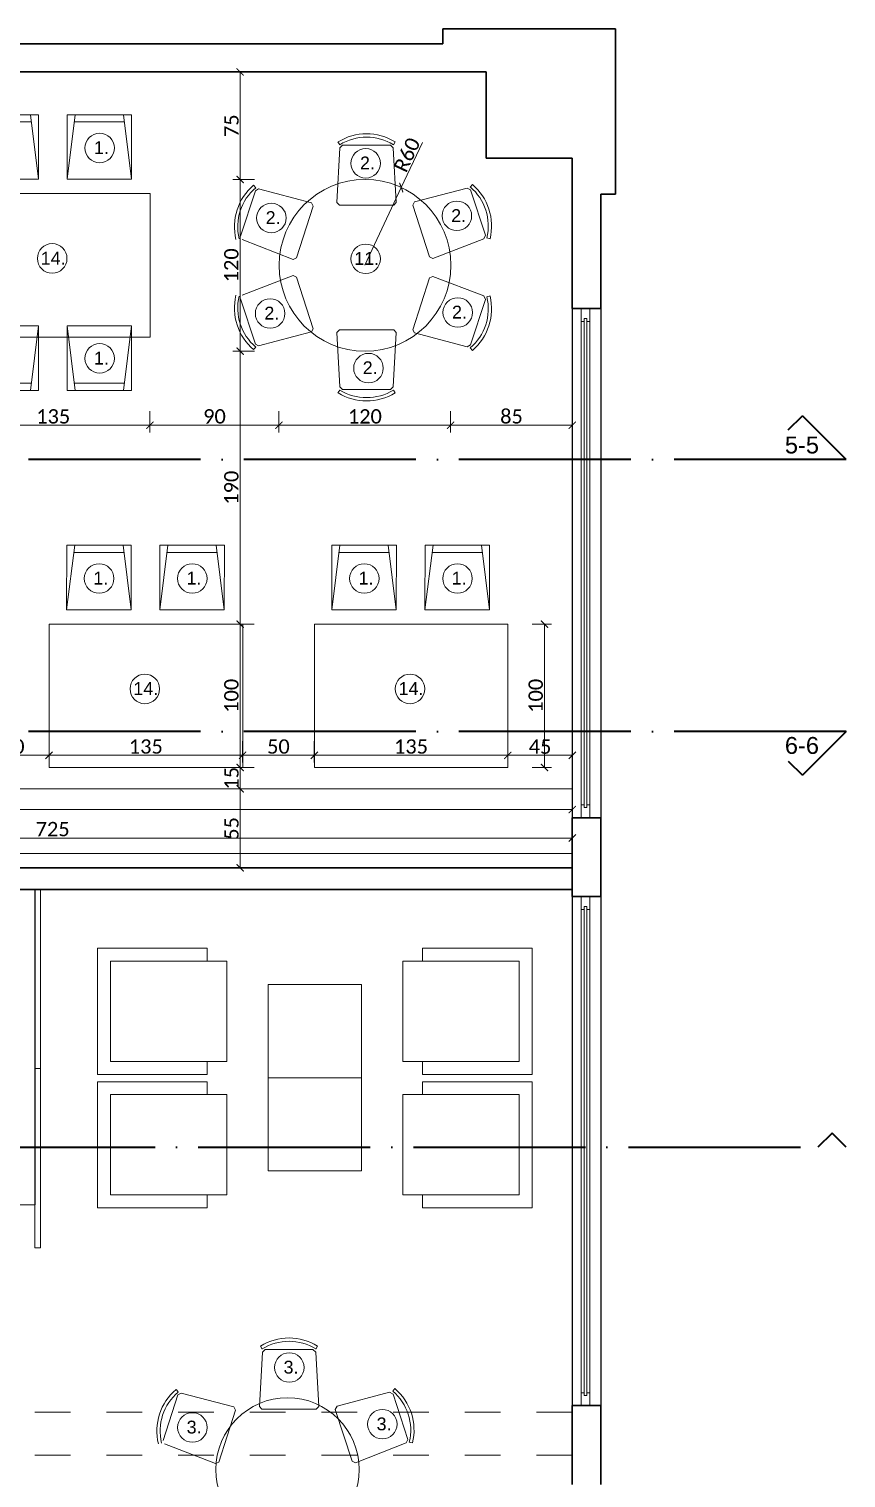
# Model space of a CAD drawing. Header units: centimetres. Extents: x -26724 to 60145, y -23645 to 6771.
# Drawn here: x -18364 to -17794, y 5575 to 6585 of the extents above; entities that cross this region are included whole.
import ezdxf

# ---------------------------------------------------------------- set-up
doc = ezdxf.new("R2010")
doc.units = ezdxf.units.CM
for name, pattern in [('ACAD_ISO04W100', [30, 24, -3, 0, -3]), ('AUSGEZOGEN', [0]), ('DALEKOVOD_VN', [5, 2.5, -2.5]), ('PUNKT2_S9', [0.35, 0.15, -0.1, 0, -0.1])]:
    doc.linetypes.add(name, pattern=pattern)
for name, color, linetype, lineweight in [('2.IZGLED', 7, 'Continuous', 13), ('4.KOTE', 88, 'Continuous', 15), ('Moebel', 252, 'PUNKT2_S9', 13), ('namestaj', 8, 'Continuous', 9), ('namjestaj', 150, 'Continuous', 5), ('prozori', 140, 'Continuous', 13), ('zid', 7, 'Continuous', 40)]:
    doc.layers.add(name, color=color, linetype=linetype, lineweight=lineweight)
doc.layers.add('IZGLED 2', color=253, linetype='Continuous', lineweight=9, true_color=0x828282)
doc.layers.add('pozicije', color=7, linetype='Continuous')
doc.styles.add('0.15', font='arial.ttf', dxfattribs={"height": 0.15})
doc.styles.get("Standard").update_dxf_attribs({"font": 'calibri.ttf'})
doc.dimstyles.new('ja 1 50', dxfattribs={"dimtxt": 10, "dimasz": 5, "dimexe": 5, "dimexo": 5, "dimgap": 1, "dimtad": 1, "dimdec": 0, "dimtxsty": 'Standard', "dimblk": 'ARCHTICK', "dimcen": 2.5, "dimclrd": 256, "dimclrt": 7, "dimadec": 0, "dimazin": 0, "dimtfac": 1, "dimtdec": 0, "dimtix": 1, "dimtmove": 1, "dimatfit": 3, "dimldrblk": 'ARCHTICK', "dimfxl": 10, "dimfxlon": 1, "dimlwd": 0, "dimlwe": 9, "dimarcsym": 0})

# ---------------------------------------------------------------- blocks, each defined once
blk = doc.blocks.new('dto')
at = {"layer": 'namjestaj', "linetype": 'AUSGEZOGEN', "transparency": 33554687}
for p, q in [((2327, 2475.9, 13.5), (2332.7, 2520.9, 13.5)), ((2327.1, 2520.9, 13.5), (2327, 2475.9, 13.5)), ((2372.1, 2520.9, 13.5), (2327.1, 2520.9, 13.5)), ((2327.1, 2520.9, 13.5), (2327.1, 2520.9, 13.5)), ((2366.4, 2520.9, 13.5), (2372, 2475.9, 13.5)), ((2372, 2475.9, 13.5), (2372.1, 2520.9, 13.5)), ((2392, 2475.9, 13.5), (2397.7, 2520.9, 13.5)), ((2392.1, 2520.9, 13.5), (2392, 2475.9, 13.5)), ((2437.1, 2520.9, 13.5), (2392.1, 2520.9, 13.5)), ((2392.1, 2520.9, 13.5), (2392.1, 2520.9, 13.5)), ((2431.4, 2520.9, 13.5), (2437, 2475.9, 13.5)), ((2437, 2475.9, 13.5), (2437.1, 2520.9, 13.5)), ((2367.1, 2515.9, 13.5), (2332.1, 2515.9, 13.5)), ((2432.1, 2515.9, 13.5), (2397.1, 2515.9, 13.5)), ((2327, 2475.9, 13.5), (2372, 2475.9, 13.5)), ((2392, 2475.9, 13.5), (2437, 2475.9, 13.5))]:
    blk.add_line(p, q, dxfattribs=at)
at = {"layer": 'namjestaj', "elevation": 13.5}
blk.add_lwpolyline([(2449.9, 2365.9), (2449.9, 2465.9), (2314.9, 2465.9), (2314.9, 2365.9), (2449.9, 2365.9)], dxfattribs=at)
blk = doc.blocks.new('tttt')
at = {"layer": 'namjestaj', "linetype": 'AUSGEZOGEN', "transparency": 33554687}
for p, q in [((982.7, 1351.9, 13.5), (984.9, 1389.8, 13.5)), ((983.5, 1394, 13.5), (984.8, 1392, 13.5)), ((984.9, 1389.8, 13.5), (986.8, 1391.7, 13.5)), ((1020.1, 1391.7, 13.5), (986.8, 1391.7, 13.5)), ((1020.1, 1391.7, 13.5), (1022.1, 1389.8, 13.5)), ((1024.2, 1351.9, 13.5), (1022.1, 1389.8, 13.5)), ((1023.4, 1394, 13.5), (1022.2, 1392, 13.5)), ((1077.3, 1364.4, 13.5), (1075.8, 1362.6, 13.5)), ((925.9, 1360, 13.5), (915.6, 1328.3, 13.5)), ((924.7, 1363.8, 13.5), (926.2, 1362.1, 13.5)), ((925.9, 1360, 13.5), (928.2, 1361.3, 13.5)), ((965, 1351.6, 13.5), (928.2, 1361.3, 13.5)), ((1037, 1352.2, 13.5), (1073.7, 1361.9, 13.5)), ((1073.7, 1361.9, 13.5), (1076.1, 1360.6, 13.5)), ((1086.4, 1328.9, 13.5), (1076.1, 1360.6, 13.5)), ((966.2, 1349.3, 13.5), (954.5, 1313.2, 13.5)), ((966.2, 1349.3, 13.5), (965, 1351.6, 13.5)), ((984.5, 1350, 13.5), (982.7, 1351.9, 13.5)), ((1022.5, 1350, 13.5), (984.5, 1350, 13.5)), ((1022.5, 1350, 13.5), (1024.2, 1351.9, 13.5)), ((1035.7, 1349.9, 13.5), (1037, 1352.2, 13.5)), ((1047.5, 1313.8, 13.5), (1035.7, 1349.9, 13.5)), ((952.2, 1312.1, 13.5), (916.7, 1325.9, 13.5)), ((1049.8, 1312.7, 13.5), (1085.2, 1326.5, 13.5)), ((1086.4, 1328.9, 13.5), (1085.2, 1326.5, 13.5)), ((1089.6, 1326.5, 13.5), (1087.3, 1327.1, 13.5)), ((1047.5, 1313.8, 13.5), (1049.8, 1312.7, 13.5)), ((954.5, 1313.2, 13.5), (952.2, 1312.1, 13.5)), ((952.2, 1300.9, 13.5), (916.7, 1287.2, 13.5)), ((954.5, 1299.8, 13.5), (952.2, 1300.9, 13.5)), ((966.2, 1263.7, 13.5), (954.5, 1299.8, 13.5)), ((1047.5, 1299.2, 13.5), (1035.7, 1263.1, 13.5)), ((1047.5, 1299.2, 13.5), (1049.8, 1300.3, 13.5)), ((1049.8, 1300.3, 13.5), (1085.2, 1286.6, 13.5)), ((925.9, 1253, 13.5), (915.6, 1284.7, 13.5)), ((1086.4, 1284.2, 13.5), (1076.1, 1252.5, 13.5)), ((1086.4, 1284.2, 13.5), (1085.2, 1286.6, 13.5)), ((1089.6, 1286.6, 13.5), (1087.3, 1286, 13.5)), ((966.2, 1263.7, 13.5), (965, 1261.5, 13.5)), ((1035.7, 1263.1, 13.5), (1037, 1260.9, 13.5)), ((925.9, 1253, 13.5), (928.2, 1251.8, 13.5)), ((965, 1261.5, 13.5), (928.2, 1251.8, 13.5)), ((984.5, 1263, 13.5), (982.7, 1261.2, 13.5)), ((982.7, 1261.2, 13.5), (984.9, 1223.2, 13.5)), ((1022.5, 1263, 13.5), (984.5, 1263, 13.5)), ((1024.2, 1261.2, 13.5), (1022.1, 1223.2, 13.5)), ((1022.5, 1263, 13.5), (1024.2, 1261.2, 13.5)), ((1037, 1260.9, 13.5), (1073.7, 1251.2, 13.5)), ((924.7, 1249.2, 13.5), (926.2, 1251, 13.5)), ((1073.7, 1251.2, 13.5), (1076.1, 1252.5, 13.5)), ((1077.3, 1248.7, 13.5), (1075.8, 1250.4, 13.5)), ((984.9, 1223.2, 13.5), (986.8, 1221.4, 13.5)), ((1020.1, 1221.4, 13.5), (1022.1, 1223.2, 13.5)), ((983.5, 1219.1, 13.5), (984.8, 1221, 13.5)), ((1020.1, 1221.4, 13.5), (986.8, 1221.4, 13.5)), ((1023.4, 1219.1, 13.5), (1022.2, 1221, 13.5))]:
    blk.add_line(p, q, dxfattribs=at)
blk.add_circle((1002.4, 1308, 13.5), 59.9, dxfattribs=at)
for centre, radius, start, end in [((1003.5, 1361.9, 13.5), 37.8, 58.1974, 121.8026), ((1003.5, 1361.9, 13.5), 35.5, 58.1974, 121.8026), ((1052.9, 1335.5, 13.5), 37.8, 346.1974, 49.8026), ((949.1, 1335, 13.5), 37.8, 130.1974, 193.8026), ((949.1, 1335, 13.5), 35.5, 130.1974, 193.8026), ((1052.9, 1335.5, 13.5), 35.5, 346.1974, 49.8026), ((949.1, 1278.1, 13.5), 37.8, 166.1974, 229.8026), ((949.1, 1278.1, 13.5), 35.5, 166.1974, 229.8026), ((1052.9, 1277.5, 13.5), 35.5, 310.1974, 13.8026), ((1052.9, 1277.5, 13.5), 37.8, 310.1974, 13.8026), ((1003.5, 1251.2, 13.5), 37.8, 238.1974, 301.8026), ((1003.5, 1251.2, 13.5), 35.5, 238.1974, 301.8026)]:
    blk.add_arc(centre, radius, start, end, dxfattribs=at)
blk = doc.blocks.new('gtttt')
at = {"layer": 'namjestaj', "linetype": 'AUSGEZOGEN', "transparency": 33554687}
for p, q in [((2077.4, 2784.1, 13.5), (2083.1, 2829.1, 13.5)), ((2077.4, 2829.1, 13.5), (2077.4, 2784.1, 13.5)), ((2122.4, 2829.1, 13.5), (2077.4, 2829.1, 13.5)), ((2077.4, 2829.1, 13.5), (2077.4, 2829.1, 13.5)), ((2117.4, 2824.1, 13.5), (2082.4, 2824.1, 13.5)), ((2116.8, 2829.1, 13.5), (2122.4, 2784.1, 13.5)), ((2122.4, 2784.1, 13.5), (2122.4, 2829.1, 13.5)), ((2142.4, 2784.1, 13.5), (2148.1, 2829.1, 13.5)), ((2142.4, 2829.1, 13.5), (2142.4, 2784.1, 13.5)), ((2187.4, 2829.1, 13.5), (2142.4, 2829.1, 13.5)), ((2142.4, 2829.1, 13.5), (2142.4, 2829.1, 13.5)), ((2182.4, 2824.1, 13.5), (2147.4, 2824.1, 13.5)), ((2181.8, 2829.1, 13.5), (2187.4, 2784.1, 13.5)), ((2187.4, 2784.1, 13.5), (2187.4, 2829.1, 13.5)), ((2077.4, 2784.1, 13.5), (2122.4, 2784.1, 13.5)), ((2142.4, 2784.1, 13.5), (2187.4, 2784.1, 13.5)), ((2077.4, 2681.8, 13.5), (2122.4, 2681.9, 13.5)), ((2077.4, 2681.8, 13.5), (2083.1, 2636.8, 13.5)), ((2077.4, 2636.8, 13.5), (2077.4, 2681.8, 13.5)), ((2116.8, 2636.9, 13.5), (2122.4, 2681.9, 13.5)), ((2122.4, 2681.9, 13.5), (2122.4, 2636.9, 13.5)), ((2142.4, 2681.8, 13.5), (2187.4, 2681.9, 13.5)), ((2142.4, 2681.8, 13.5), (2148.1, 2636.8, 13.5)), ((2142.4, 2636.8, 13.5), (2142.4, 2681.8, 13.5)), ((2181.8, 2636.9, 13.5), (2187.4, 2681.9, 13.5)), ((2187.4, 2681.9, 13.5), (2187.4, 2636.9, 13.5)), ((2117.4, 2641.9, 13.5), (2082.4, 2641.8, 13.5)), ((2182.4, 2641.9, 13.5), (2147.4, 2641.8, 13.5)), ((2122.4, 2636.9, 13.5), (2077.4, 2636.8, 13.5)), ((2077.4, 2636.8, 13.5), (2077.4, 2636.8, 13.5)), ((2187.4, 2636.9, 13.5), (2142.4, 2636.8, 13.5)), ((2142.4, 2636.8, 13.5), (2142.4, 2636.8, 13.5))]:
    blk.add_line(p, q, dxfattribs=at)
at = {"layer": 'namjestaj', "elevation": 13.5}
blk.add_lwpolyline([(2200.3, 2674.1), (2200.3, 2774.1), (2065.3, 2774.1), (2065.3, 2674.1), (2200.3, 2674.1)], dxfattribs=at)
blk = doc.blocks.new('_ArchTick')
at = {"color": 0, "linetype": 'ByBlock', "const_width": 0.15}
blk.add_lwpolyline([(-0.5, -0.5), (0.5, 0.5)], dxfattribs=at)
blk = doc.blocks.new('*D2875')
at = {"layer": '4.KOTE', "color": 0, "lineweight": 9, "transparency": 16777216}
for p, q in [((-18414.7, 6318.9), (-18414.7, 6304.2)), ((-18279.7, 6318.9), (-18279.7, 6304.2))]:
    blk.add_line(p, q, dxfattribs=at)
at = {"layer": '4.KOTE', "lineweight": 0, "transparency": 16777216}
blk.add_line((-18414.7, 6309.2), (-18279.7, 6309.2), dxfattribs=at)
at = {"layer": 'Defpoints', "color": 0, "lineweight": 50, "transparency": 16777216}
for p in [(-18414.7, 6370.7, 13.5), (-18279.7, 6370.7, 13.5), (-18279.7, 6309.2)]:
    blk.add_point(p, dxfattribs=at)
at = {"layer": '4.KOTE', "lineweight": 0, "transparency": 16777216, "xscale": 5, "yscale": 5, "zscale": 5, "rotation": 180}
blk.add_blockref('_ArchTick', (-18414.7, 6309.2), dxfattribs=at)
at = {"layer": '4.KOTE', "lineweight": 0, "transparency": 16777216, "xscale": 5, "yscale": 5, "zscale": 5}
blk.add_blockref('_ArchTick', (-18279.7, 6309.2), dxfattribs=at)
at = {"layer": '4.KOTE', "color": 7, "transparency": 16777216, "insert": (-18347.2, 6315.3), "char_height": 10, "attachment_point": 5}
blk.add_mtext('135', dxfattribs=at)
blk = doc.blocks.new('*D2876')
at = {"layer": '4.KOTE', "color": 0, "lineweight": 9, "transparency": 16777216}
for p, q in [((-18279.7, 6318.9), (-18279.7, 6304.2)), ((-18189.7, 6319.1), (-18189.7, 6304.2))]:
    blk.add_line(p, q, dxfattribs=at)
at = {"layer": '4.KOTE', "lineweight": 0, "transparency": 16777216}
blk.add_line((-18279.7, 6309.2), (-18189.7, 6309.2), dxfattribs=at)
at = {"layer": 'Defpoints', "color": 0, "lineweight": 50, "transparency": 16777216}
for p in [(-18189.7, 6421.9, 13.5), (-18279.7, 6370.7, 13.5), (-18189.7, 6309.2)]:
    blk.add_point(p, dxfattribs=at)
at = {"layer": '4.KOTE', "lineweight": 0, "transparency": 16777216, "xscale": 5, "yscale": 5, "zscale": 5, "rotation": 180}
blk.add_blockref('_ArchTick', (-18279.7, 6309.2), dxfattribs=at)
at = {"layer": '4.KOTE', "lineweight": 0, "transparency": 16777216, "xscale": 5, "yscale": 5, "zscale": 5}
blk.add_blockref('_ArchTick', (-18189.7, 6309.2), dxfattribs=at)
at = {"layer": '4.KOTE', "color": 7, "transparency": 16777216, "insert": (-18234.7, 6315.3), "char_height": 10, "attachment_point": 5}
blk.add_mtext('90', dxfattribs=at)
blk = doc.blocks.new('*D2877')
at = {"layer": '4.KOTE', "color": 0, "lineweight": 9, "transparency": 16777216}
for p, q in [((-18189.7, 6319.1), (-18189.7, 6304.2)), ((-18070, 6319.1), (-18070, 6304.2))]:
    blk.add_line(p, q, dxfattribs=at)
at = {"layer": '4.KOTE', "lineweight": 0, "transparency": 16777216}
blk.add_line((-18189.7, 6309.2), (-18070, 6309.2), dxfattribs=at)
at = {"layer": 'Defpoints', "color": 0, "lineweight": 50, "transparency": 16777216}
for p in [(-18189.7, 6421.9, 13.5), (-18070, 6417.3, 13.5), (-18070, 6309.2)]:
    blk.add_point(p, dxfattribs=at)
at = {"layer": '4.KOTE', "lineweight": 0, "transparency": 16777216, "xscale": 5, "yscale": 5, "zscale": 5, "rotation": 180}
blk.add_blockref('_ArchTick', (-18189.7, 6309.2), dxfattribs=at)
at = {"layer": '4.KOTE', "lineweight": 0, "transparency": 16777216, "xscale": 5, "yscale": 5, "zscale": 5}
blk.add_blockref('_ArchTick', (-18070, 6309.2), dxfattribs=at)
at = {"layer": '4.KOTE', "color": 7, "transparency": 16777216, "insert": (-18129.8, 6315.3), "char_height": 10, "attachment_point": 5}
blk.add_mtext('120', dxfattribs=at)
blk = doc.blocks.new('*D2878')
at = {"layer": '4.KOTE', "color": 0, "lineweight": 9, "transparency": 16777216}
for p, q in [((-18070, 6319.1), (-18070, 6304.2)), ((-17985.1, 6319.1), (-17985.1, 6304.2))]:
    blk.add_line(p, q, dxfattribs=at)
at = {"layer": '4.KOTE', "lineweight": 0, "transparency": 16777216}
blk.add_line((-18070, 6309.2), (-17985.1, 6309.2), dxfattribs=at)
at = {"layer": 'Defpoints', "color": 0, "lineweight": 50, "transparency": 16777216}
for p in [(-18070, 6417.3, 13.5), (-17985.1, 6417.8, 13.5), (-17985.1, 6309.2)]:
    blk.add_point(p, dxfattribs=at)
at = {"layer": '4.KOTE', "lineweight": 0, "transparency": 16777216, "xscale": 5, "yscale": 5, "zscale": 5, "rotation": 180}
blk.add_blockref('_ArchTick', (-18070, 6309.2), dxfattribs=at)
at = {"layer": '4.KOTE', "lineweight": 0, "transparency": 16777216, "xscale": 5, "yscale": 5, "zscale": 5}
blk.add_blockref('_ArchTick', (-17985.1, 6309.2), dxfattribs=at)
at = {"layer": '4.KOTE', "color": 7, "transparency": 16777216, "insert": (-18027.5, 6315.3), "char_height": 10, "attachment_point": 5}
blk.add_mtext('85', dxfattribs=at)
blk = doc.blocks.new('*D2916')
at = {"layer": '4.KOTE', "color": 0, "lineweight": 9, "transparency": 16777216}
for p, q in [((-18206.9, 6555.5), (-18221.8, 6555.5)), ((-18206.9, 6480.5), (-18221.8, 6480.5))]:
    blk.add_line(p, q, dxfattribs=at)
at = {"layer": '4.KOTE', "lineweight": 0, "transparency": 16777216}
blk.add_line((-18216.8, 6555.5), (-18216.8, 6480.5), dxfattribs=at)
at = {"layer": 'Defpoints', "color": 0, "lineweight": 50, "transparency": 16777216}
for p in [(-18133.9, 6555.5, 13.5), (-18216.8, 6480.5), (-18128.9, 6480.5, 13.5)]:
    blk.add_point(p, dxfattribs=at)
at = {"layer": '4.KOTE', "lineweight": 0, "transparency": 16777216, "xscale": 5, "yscale": 5, "zscale": 5}
for p, rotation in [((-18216.8, 6555.5), 90), ((-18216.8, 6480.5), 270)]:
    blk.add_blockref('_ArchTick', p, dxfattribs=dict(at, rotation=rotation))
at = {"layer": '4.KOTE', "color": 7, "transparency": 16777216, "insert": (-18222.8, 6518), "char_height": 10, "attachment_point": 5, "rotation": 90}
blk.add_mtext('75', dxfattribs=at)
blk = doc.blocks.new('*D2917')
at = {"layer": '4.KOTE', "color": 0, "lineweight": 9, "transparency": 16777216}
for p, q in [((-18206.9, 6480.5), (-18221.8, 6480.5)), ((-18206.9, 6360.8), (-18221.8, 6360.8))]:
    blk.add_line(p, q, dxfattribs=at)
at = {"layer": '4.KOTE', "lineweight": 0, "transparency": 16777216}
blk.add_line((-18216.8, 6480.5), (-18216.8, 6360.8), dxfattribs=at)
at = {"layer": 'Defpoints', "color": 0, "lineweight": 50, "transparency": 16777216}
for p in [(-18128.9, 6480.5, 13.5), (-18216.8, 6360.8), (-18128.8, 6360.8, 13.5)]:
    blk.add_point(p, dxfattribs=at)
at = {"layer": '4.KOTE', "lineweight": 0, "transparency": 16777216, "xscale": 5, "yscale": 5, "zscale": 5}
for p, rotation in [((-18216.8, 6480.5), 90), ((-18216.8, 6360.8), 270)]:
    blk.add_blockref('_ArchTick', p, dxfattribs=dict(at, rotation=rotation))
at = {"layer": '4.KOTE', "color": 7, "transparency": 16777216, "insert": (-18222.9, 6420.7), "char_height": 10, "attachment_point": 5, "rotation": 90}
blk.add_mtext('120', dxfattribs=at)
blk = doc.blocks.new('*D2918')
at = {"layer": '4.KOTE', "color": 0, "lineweight": 9, "transparency": 16777216}
for p, q in [((-18206.9, 6360.8), (-18221.8, 6360.8)), ((-18207, 6170.5), (-18221.8, 6170.5))]:
    blk.add_line(p, q, dxfattribs=at)
at = {"layer": '4.KOTE', "lineweight": 0, "transparency": 16777216}
blk.add_line((-18216.8, 6360.8), (-18216.8, 6170.5), dxfattribs=at)
at = {"layer": 'Defpoints', "color": 0, "lineweight": 50, "transparency": 16777216}
for p in [(-18128.8, 6360.8, 13.5), (-18216.8, 6170.5), (-18152.2, 6170.5, 13.5)]:
    blk.add_point(p, dxfattribs=at)
at = {"layer": '4.KOTE', "lineweight": 0, "transparency": 16777216, "xscale": 5, "yscale": 5, "zscale": 5}
for p, rotation in [((-18216.8, 6360.8), 90), ((-18216.8, 6170.5), 270)]:
    blk.add_blockref('_ArchTick', p, dxfattribs=dict(at, rotation=rotation))
at = {"layer": '4.KOTE', "color": 7, "transparency": 16777216, "insert": (-18222.9, 6265.6), "char_height": 10, "attachment_point": 5, "rotation": 90}
blk.add_mtext('190', dxfattribs=at)
blk = doc.blocks.new('*D2919')
at = {"layer": '4.KOTE', "color": 0, "lineweight": 9, "transparency": 16777216}
for p, q in [((-18207, 6170.5), (-18221.8, 6170.5)), ((-18207.1, 6070.5), (-18221.8, 6070.5))]:
    blk.add_line(p, q, dxfattribs=at)
at = {"layer": '4.KOTE', "lineweight": 0, "transparency": 16777216}
blk.add_line((-18216.8, 6170.5), (-18216.8, 6070.5), dxfattribs=at)
at = {"layer": 'Defpoints', "color": 0, "lineweight": 50, "transparency": 16777216}
for p in [(-18152.2, 6170.5, 13.5), (-18216.8, 6070.5), (-18159.2, 6070.5, 13.5)]:
    blk.add_point(p, dxfattribs=at)
at = {"layer": '4.KOTE', "lineweight": 0, "transparency": 16777216, "xscale": 5, "yscale": 5, "zscale": 5}
for p, rotation in [((-18216.8, 6170.5), 90), ((-18216.8, 6070.5), 270)]:
    blk.add_blockref('_ArchTick', p, dxfattribs=dict(at, rotation=rotation))
at = {"layer": '4.KOTE', "color": 7, "transparency": 16777216, "insert": (-18222.9, 6120.5), "char_height": 10, "attachment_point": 5, "rotation": 90}
blk.add_mtext('100', dxfattribs=at)
blk = doc.blocks.new('*D2920')
at = {"layer": '4.KOTE', "lineweight": 0, "transparency": 16777216}
for p, q in [((-18216.8, 6070.5), (-18216.8, 6075.5)), ((-18216.8, 6070.5), (-18216.8, 6055.6)), ((-18216.8, 6055.6), (-18216.8, 6050.6))]:
    blk.add_line(p, q, dxfattribs=at)
at = {"layer": '4.KOTE', "color": 0, "lineweight": 9, "transparency": 16777216}
for p, q in [((-18207.1, 6070.5), (-18221.8, 6070.5)), ((-18215, 6055.6), (-18211.8, 6055.6))]:
    blk.add_line(p, q, dxfattribs=at)
at = {"layer": 'Defpoints', "color": 0, "lineweight": 50, "transparency": 16777216}
for p in [(-18159.2, 6070.5, 13.5), (-18216.8, 6055.6, 13.5), (-18216.8, 6055.6)]:
    blk.add_point(p, dxfattribs=at)
at = {"layer": '4.KOTE', "lineweight": 0, "transparency": 16777216, "xscale": 5, "yscale": 5, "zscale": 5}
for p, rotation in [((-18216.8, 6070.5), 270), ((-18216.8, 6055.6), 90)]:
    blk.add_blockref('_ArchTick', p, dxfattribs=dict(at, rotation=rotation))
at = {"layer": '4.KOTE', "color": 7, "transparency": 16777216, "insert": (-18222.8, 6063), "char_height": 10, "attachment_point": 5, "rotation": 90}
blk.add_mtext('15', dxfattribs=at)
blk = doc.blocks.new('*D2921')
at = {"layer": '4.KOTE', "lineweight": 0, "transparency": 16777216}
blk.add_line((-18216.8, 6055.6), (-18216.8, 6000.5), dxfattribs=at)
at = {"layer": '4.KOTE', "color": 0, "lineweight": 9, "transparency": 16777216}
for p, q in [((-18215, 6055.6), (-18211.8, 6055.6)), ((-18215, 6000.5), (-18211.8, 6000.5))]:
    blk.add_line(p, q, dxfattribs=at)
at = {"layer": 'Defpoints', "color": 0, "lineweight": 50, "transparency": 16777216}
for p in [(-18216.8, 6055.6, 13.5), (-18216.8, 6000.5, 13.5), (-18216.8, 6000.5)]:
    blk.add_point(p, dxfattribs=at)
at = {"layer": '4.KOTE', "lineweight": 0, "transparency": 16777216, "xscale": 5, "yscale": 5, "zscale": 5}
for p, rotation in [((-18216.8, 6055.6), 90), ((-18216.8, 6000.5), 270)]:
    blk.add_blockref('_ArchTick', p, dxfattribs=dict(at, rotation=rotation))
at = {"layer": '4.KOTE', "color": 7, "transparency": 16777216, "insert": (-18222.8, 6028), "char_height": 10, "attachment_point": 5, "rotation": 90}
blk.add_mtext('55', dxfattribs=at)
blk = doc.blocks.new('*D2922')
at = {"layer": '4.KOTE', "color": 0, "lineweight": 9, "transparency": 16777216}
for p, q in [((-18013.2, 6170.5), (-17999.5, 6170.5)), ((-18013.2, 6070.5), (-17999.5, 6070.5))]:
    blk.add_line(p, q, dxfattribs=at)
at = {"layer": '4.KOTE', "lineweight": 0, "transparency": 16777216}
blk.add_line((-18004.5, 6170.5), (-18004.5, 6070.5), dxfattribs=at)
at = {"layer": 'Defpoints', "color": 0, "lineweight": 50, "transparency": 16777216}
for p in [(-18030.1, 6170.5, 13.5), (-18030.1, 6070.5, 13.5), (-18004.5, 6070.5)]:
    blk.add_point(p, dxfattribs=at)
at = {"layer": '4.KOTE', "lineweight": 0, "transparency": 16777216, "xscale": 5, "yscale": 5, "zscale": 5}
for p, rotation in [((-18004.5, 6170.5), 90), ((-18004.5, 6070.5), 270)]:
    blk.add_blockref('_ArchTick', p, dxfattribs=dict(at, rotation=rotation))
at = {"layer": '4.KOTE', "color": 7, "transparency": 16777216, "insert": (-18010.6, 6120.5), "char_height": 10, "attachment_point": 5, "rotation": 90}
blk.add_mtext('100', dxfattribs=at)
blk = doc.blocks.new('*D2923')
at = {"layer": '4.KOTE', "color": 0, "lineweight": 9, "transparency": 16777216}
for p, q in [((-18165.1, 6088.8), (-18165.1, 6074)), ((-18030.1, 6088.8), (-18030.1, 6074))]:
    blk.add_line(p, q, dxfattribs=at)
at = {"layer": '4.KOTE', "lineweight": 0, "transparency": 16777216}
blk.add_line((-18030.1, 6079), (-18165.1, 6079), dxfattribs=at)
at = {"layer": 'Defpoints', "color": 0, "lineweight": 50, "transparency": 16777216}
for p in [(-18165.1, 6170.5, 13.5), (-18030.1, 6170.5, 13.5), (-18165.1, 6079)]:
    blk.add_point(p, dxfattribs=at)
at = {"layer": '4.KOTE', "lineweight": 0, "transparency": 16777216, "xscale": 5, "yscale": 5, "zscale": 5, "rotation": 180}
blk.add_blockref('_ArchTick', (-18165.1, 6079), dxfattribs=at)
at = {"layer": '4.KOTE', "lineweight": 0, "transparency": 16777216, "xscale": 5, "yscale": 5, "zscale": 5}
blk.add_blockref('_ArchTick', (-18030.1, 6079), dxfattribs=at)
at = {"layer": '4.KOTE', "color": 7, "transparency": 16777216, "insert": (-18097.6, 6085.1), "char_height": 10, "attachment_point": 5}
blk.add_mtext('135', dxfattribs=at)
blk = doc.blocks.new('*D2924')
at = {"layer": '4.KOTE', "color": 0, "lineweight": 9, "transparency": 16777216}
for p, q in [((-18030.1, 6074), (-18030.1, 6084)), ((-17985.1, 6073.1), (-17985.1, 6084))]:
    blk.add_line(p, q, dxfattribs=at)
at = {"layer": '4.KOTE', "lineweight": 0, "transparency": 16777216}
blk.add_line((-17985.1, 6079), (-18030.1, 6079), dxfattribs=at)
at = {"layer": 'Defpoints', "color": 0, "lineweight": 50, "transparency": 16777216}
for p in [(-18030.1, 6079), (-18030.1, 6070.5, 13.5), (-17985.1, 6055.6, 27)]:
    blk.add_point(p, dxfattribs=at)
at = {"layer": '4.KOTE', "lineweight": 0, "transparency": 16777216, "xscale": 5, "yscale": 5, "zscale": 5, "rotation": 180}
blk.add_blockref('_ArchTick', (-18030.1, 6079), dxfattribs=at)
at = {"layer": '4.KOTE', "lineweight": 0, "transparency": 16777216, "xscale": 5, "yscale": 5, "zscale": 5}
blk.add_blockref('_ArchTick', (-17985.1, 6079), dxfattribs=at)
at = {"layer": '4.KOTE', "color": 7, "transparency": 16777216, "insert": (-18007.6, 6085), "char_height": 10, "attachment_point": 5}
blk.add_mtext('45', dxfattribs=at)
blk = doc.blocks.new('*D2925')
at = {"layer": '4.KOTE', "color": 0, "lineweight": 9, "transparency": 16777216}
for p, q in [((-18215.1, 6088.8), (-18215.1, 6074)), ((-18165.1, 6088.8), (-18165.1, 6074))]:
    blk.add_line(p, q, dxfattribs=at)
at = {"layer": '4.KOTE', "lineweight": 0, "transparency": 16777216}
blk.add_line((-18165.1, 6079), (-18215.1, 6079), dxfattribs=at)
at = {"layer": 'Defpoints', "color": 0, "lineweight": 50, "transparency": 16777216}
for p in [(-18165.1, 6170.5, 13.5), (-18215.1, 6158.1, 13.5), (-18215.1, 6079)]:
    blk.add_point(p, dxfattribs=at)
at = {"layer": '4.KOTE', "lineweight": 0, "transparency": 16777216, "xscale": 5, "yscale": 5, "zscale": 5, "rotation": 180}
blk.add_blockref('_ArchTick', (-18215.1, 6079), dxfattribs=at)
at = {"layer": '4.KOTE', "lineweight": 0, "transparency": 16777216, "xscale": 5, "yscale": 5, "zscale": 5}
blk.add_blockref('_ArchTick', (-18165.1, 6079), dxfattribs=at)
at = {"layer": '4.KOTE', "color": 7, "transparency": 16777216, "insert": (-18190.1, 6085.1), "char_height": 10, "attachment_point": 5}
blk.add_mtext('50', dxfattribs=at)
blk = doc.blocks.new('*D2926')
at = {"layer": '4.KOTE', "color": 0, "lineweight": 9, "transparency": 16777216}
for p, q in [((-18350.1, 6074), (-18350.1, 6084)), ((-18215.1, 6088.8), (-18215.1, 6074))]:
    blk.add_line(p, q, dxfattribs=at)
at = {"layer": '4.KOTE', "lineweight": 0, "transparency": 16777216}
blk.add_line((-18215.1, 6079), (-18350.1, 6079), dxfattribs=at)
at = {"layer": 'Defpoints', "color": 0, "lineweight": 50, "transparency": 16777216}
for p in [(-18215.1, 6158.1, 13.5), (-18350.1, 6079), (-18350.1, 6070.5, 13.5)]:
    blk.add_point(p, dxfattribs=at)
at = {"layer": '4.KOTE', "lineweight": 0, "transparency": 16777216, "xscale": 5, "yscale": 5, "zscale": 5, "rotation": 180}
blk.add_blockref('_ArchTick', (-18350.1, 6079), dxfattribs=at)
at = {"layer": '4.KOTE', "lineweight": 0, "transparency": 16777216, "xscale": 5, "yscale": 5, "zscale": 5}
blk.add_blockref('_ArchTick', (-18215.1, 6079), dxfattribs=at)
at = {"layer": '4.KOTE', "color": 7, "transparency": 16777216, "insert": (-18282.6, 6085.1), "char_height": 10, "attachment_point": 5}
blk.add_mtext('135', dxfattribs=at)
blk = doc.blocks.new('*D2927')
at = {"layer": '4.KOTE', "color": 0, "lineweight": 9, "transparency": 16777216}
for p, q in [((-18400.1, 6074), (-18400.1, 6084)), ((-18350.1, 6074), (-18350.1, 6084))]:
    blk.add_line(p, q, dxfattribs=at)
at = {"layer": '4.KOTE', "lineweight": 0, "transparency": 16777216}
blk.add_line((-18350.1, 6079), (-18400.1, 6079), dxfattribs=at)
at = {"layer": 'Defpoints', "color": 0, "lineweight": 50, "transparency": 16777216}
for p in [(-18400.1, 6079), (-18400.1, 6070.5, 13.5), (-18350.1, 6070.5, 13.5)]:
    blk.add_point(p, dxfattribs=at)
at = {"layer": '4.KOTE', "lineweight": 0, "transparency": 16777216, "xscale": 5, "yscale": 5, "zscale": 5, "rotation": 180}
blk.add_blockref('_ArchTick', (-18400.1, 6079), dxfattribs=at)
at = {"layer": '4.KOTE', "lineweight": 0, "transparency": 16777216, "xscale": 5, "yscale": 5, "zscale": 5}
blk.add_blockref('_ArchTick', (-18350.1, 6079), dxfattribs=at)
at = {"layer": '4.KOTE', "color": 7, "transparency": 16777216, "insert": (-18375.1, 6085.1), "char_height": 10, "attachment_point": 5}
blk.add_mtext('50', dxfattribs=at)
blk = doc.blocks.new('*D2968')
at = {"layer": '4.KOTE', "lineweight": 0, "transparency": 16777216}
for p in [(-18089.7, 6506.3), (-18129.8, 6420.7)]:
    blk.add_line(p, (-18104.4, 6474.9), dxfattribs=at)
at = {"layer": 'Defpoints', "color": 0, "lineweight": 50, "transparency": 16777216}
for p in [(-18104.4, 6474.9, 13.5), (-18129.8, 6420.7, 13.5)]:
    blk.add_point(p, dxfattribs=at)
at = {"layer": '4.KOTE', "lineweight": 0, "transparency": 16777216, "xscale": 5, "yscale": 5, "zscale": 5, "rotation": 244.8888817660422}
blk.add_blockref('_ArchTick', (-18104.4, 6474.9), dxfattribs=at)
at = {"layer": '4.KOTE', "color": 7, "transparency": 16777216, "insert": (-18100.4, 6497.7), "char_height": 10, "attachment_point": 5, "rotation": 64.8889}
blk.add_mtext('R60', dxfattribs=at)
blk = doc.blocks.new('*D3052')
at = {"layer": '4.KOTE', "color": 0, "lineweight": 9, "transparency": 16777216}
for p, q in [((-18710.1, 6013), (-18710.1, 6026.3)), ((-17985.1, 6013), (-17985.1, 6026.3))]:
    blk.add_line(p, q, dxfattribs=at)
at = {"layer": '4.KOTE', "lineweight": 0, "transparency": 16777216}
blk.add_line((-18710.1, 6021.3), (-17985.1, 6021.3), dxfattribs=at)
at = {"layer": 'Defpoints', "color": 0, "lineweight": 50, "transparency": 16777216}
for p in [(-17985.1, 6021.3), (-18710.1, 6000.5, 13.5), (-17985.1, 6000.5, 13.5)]:
    blk.add_point(p, dxfattribs=at)
at = {"layer": '4.KOTE', "lineweight": 0, "transparency": 16777216, "xscale": 5, "yscale": 5, "zscale": 5, "rotation": 180}
blk.add_blockref('_ArchTick', (-18710.1, 6021.3), dxfattribs=at)
at = {"layer": '4.KOTE', "lineweight": 0, "transparency": 16777216, "xscale": 5, "yscale": 5, "zscale": 5}
blk.add_blockref('_ArchTick', (-17985.1, 6021.3), dxfattribs=at)
at = {"layer": '4.KOTE', "color": 7, "transparency": 16777216, "insert": (-18347.6, 6027.5), "char_height": 10, "attachment_point": 5}
blk.add_mtext('725', dxfattribs=at)
blk = doc.blocks.new('*D2858')
at = {"layer": '4.KOTE', "color": 0, "lineweight": 9, "transparency": 16777216}
for p, q in [((-18950.1, 6035.7), (-18950.1, 6046.2)), ((-17985.1, 6043.4), (-17985.1, 6046.2))]:
    blk.add_line(p, q, dxfattribs=at)
at = {"layer": '4.KOTE', "lineweight": 0, "transparency": 16777216}
blk.add_line((-18950.1, 6041.2), (-17985.1, 6041.2), dxfattribs=at)
at = {"layer": 'Defpoints', "color": 0, "lineweight": 50, "transparency": 16777216}
for p in [(-17985.1, 6041.2), (-17985.1, 6041, 27), (-18950.1, 6032, 13.5)]:
    blk.add_point(p, dxfattribs=at)
at = {"layer": '4.KOTE', "lineweight": 0, "transparency": 16777216, "xscale": 5, "yscale": 5, "zscale": 5, "rotation": 180}
blk.add_blockref('_ArchTick', (-18950.1, 6041.2), dxfattribs=at)
at = {"layer": '4.KOTE', "lineweight": 0, "transparency": 16777216, "xscale": 5, "yscale": 5, "zscale": 5}
blk.add_blockref('_ArchTick', (-17985.1, 6041.2), dxfattribs=at)
at = {"layer": '4.KOTE', "color": 7, "transparency": 16777216, "insert": (-18467.6, 6047.4), "char_height": 10, "attachment_point": 5}
blk.add_mtext('965', dxfattribs=at)

msp = doc.modelspace()

# ---------------------------------------------------------------- linework, layer by layer
at = {"layer": '2.IZGLED', "color": 3, "elevation": 13.5}
for points in [[(-18356.1, 5985.5), (-18356.1, 5860.5), (-18360.1, 5860.5), (-18360.1, 5985.5), (-18356.1, 5985.5)], [(-18356.1, 5860.5), (-18356.1, 5735.5), (-18360.1, 5735.5), (-18360.1, 5860.5), (-18356.1, 5860.5)]]:
    msp.add_lwpolyline(points, dxfattribs=at)
at = {"layer": 'IZGLED 2', "lineweight": 25, "ltscale": 12}
for p, q in [((-17985.1, 6390.5, 27), (-17985.1, 6035.5, 27)), ((-17965.1, 6390.5, 27), (-17965.1, 6035.5, 27)), ((-17985.1, 5980.5, 13.5), (-17985.1, 5625.5, 13.5)), ((-17965.1, 5980.5, 13.5), (-17965.1, 5625.5, 13.5))]:
    msp.add_line(p, q, dxfattribs=at)
at = {"layer": 'IZGLED 2', "color": 32, "lineweight": 35}
for p, q in [((-17834.4, 6305.9), (-17824.6, 6315.7)), ((-17794.1, 6285.2), (-17824.6, 6315.7)), ((-17794.1, 6095.7), (-17824.6, 6065.2)), ((-17834.4, 6075), (-17824.6, 6065.2)), ((-17803.9, 5815.5), (-17813.7, 5805.7)), ((-17794.1, 5805.7), (-17803.9, 5815.5))]:
    msp.add_line(p, q, dxfattribs=at)
at = {"layer": 'IZGLED 2', "color": 32, "linetype": 'ACAD_ISO04W100', "lineweight": 35, "ltscale": 5}
for p, q in [((-17794.1, 6285.2), (-19646.4, 6285.2)), ((-17794.1, 6095.7), (-19646.4, 6095.7)), ((-20197.3, 5805.7), (-17813.7, 5805.7))]:
    msp.add_line(p, q, dxfattribs=at)
at = {"layer": 'Moebel', "color": 252, "linetype": 'AUSGEZOGEN', "lineweight": 18, "transparency": 33554687}
msp.add_line((-18950.1, 6000.5, 13.5), (-17985.1, 6000.5, 13.5), dxfattribs=at)
at = {"layer": 'namestaj'}
for centre in [(-18314.8, 6502.5), (-18129.2, 6491.8), (-18195, 6453.7, -13.5), (-18065.6, 6455.2, -13.5), (-18347.9, 6425.5, 13.5), (-18129.2, 6425.2), (-18195.9, 6387.1), (-18065, 6387.8, -13.5), (-18314.8, 6355.8), (-18127.3, 6349, -13.5), (-18315.2, 6202.3), (-18250.2, 6202.3), (-18130.2, 6202.3), (-18065.2, 6202.3), (-18283.3, 6125.3, 13.5), (-18098.3, 6125.3, 13.5), (-18182.5, 5652.1, 13.5), (-18250.1, 5610.3, 13.5), (-18117.6, 5612.6, 27)]:
    msp.add_circle(centre, 10.3, dxfattribs=at)
at = {"layer": 'namjestaj', "transparency": 33554687}
for p, q in [((-17985.1, 6055.6, 13.5), (-18950.1, 6055.6, 13.5)), ((-18950.1, 6010.5, 13.5), (-17985.1, 6010.5, 13.5)), ((-18705.1, 5985.5, 13.5), (-17985.1, 5985.5, 13.5)), ((-17985.1, 5928.4, 13.5), (-17985.1, 5985.5, 13.5)), ((-18203.4, 5624.9, 27), (-18201.3, 5662.8, 27)), ((-18202.6, 5667, 27), (-18201.4, 5665, 27)), ((-18201.3, 5662.8, 27), (-18199.4, 5664.7, 27)), ((-18166, 5664.7, 27), (-18199.4, 5664.7, 27)), ((-18166, 5664.7, 27), (-18164.1, 5662.8, 27)), ((-18162, 5624.9, 27), (-18164.1, 5662.8, 27)), ((-18162.8, 5667, 27), (-18164, 5665, 27)), ((-18260.3, 5633, 27), (-18270.6, 5601.3, 27)), ((-18261.5, 5636.8, 27), (-18260, 5635.1, 27)), ((-18260.3, 5633, 27), (-18258, 5634.3, 27)), ((-18221.2, 5624.6, 27), (-18258, 5634.3, 27)), ((-18149.2, 5625.1, 27), (-18112.5, 5634.9, 27)), ((-18112.5, 5634.9, 27), (-18110.1, 5633.6, 27)), ((-18108.9, 5637.4, 27), (-18110.4, 5635.6, 27)), ((-18099.8, 5601.9, 27), (-18110.1, 5633.6, 27)), ((-18220, 5622.3, 27), (-18231.7, 5586.2, 27)), ((-18220, 5622.3, 27), (-18221.2, 5624.6, 27)), ((-18201.7, 5623, 27), (-18203.4, 5624.9, 27)), ((-18163.7, 5623, 27), (-18201.7, 5623, 27)), ((-18163.7, 5623, 27), (-18162, 5624.9, 27)), ((-18150.4, 5622.9, 27), (-18149.2, 5625.1, 27)), ((-18138.7, 5586.8, 27), (-18150.4, 5622.9, 27)), ((-18234, 5585.1, 27), (-18269.5, 5598.9, 27)), ((-18136.4, 5585.7, 27), (-18100.9, 5599.5, 27)), ((-18099.8, 5601.9, 27), (-18100.9, 5599.5, 27)), ((-18096.6, 5599.5, 27), (-18098.8, 5600, 27)), ((-18231.7, 5586.2, 27), (-18234, 5585.1, 27)), ((-18138.7, 5586.8, 27), (-18136.4, 5585.7, 27))]:
    msp.add_line(p, q, dxfattribs=at)
at = {"layer": 'namjestaj', "color": 1, "lineweight": 25, "ltscale": 12}
msp.add_line((-18360.1, 5985.5, 13.5), (-18360.1, 5765.5, 13.5), dxfattribs=at)
at = {"layer": 'namjestaj'}
for p, q in [((-18316.2, 5856.5, 27), (-18316.2, 5944.5, 27)), ((-18316.2, 5944.5, 27), (-18239.7, 5944.5, 27)), ((-18239.7, 5944.5, 27), (-18239.7, 5935.5, 27)), ((-18013.2, 5944.5, 27), (-18089.7, 5944.5, 27)), ((-18089.7, 5944.5, 27), (-18089.7, 5935.5, 27)), ((-18013.2, 5856.5, 27), (-18013.2, 5944.5, 27)), ((-18307.2, 5865.5, 27), (-18307.2, 5935.5, 27)), ((-18307.2, 5935.5, 27), (-18226.2, 5935.5, 27)), ((-18226.2, 5935.5, 27), (-18226.2, 5865.5, 27)), ((-18022.2, 5935.5, 27), (-18103.2, 5935.5, 27)), ((-18103.2, 5935.5, 27), (-18103.2, 5865.5, 27)), ((-18022.2, 5865.5, 27), (-18022.2, 5935.5, 27)), ((-18226.2, 5865.5, 27), (-18307.2, 5865.5, 27)), ((-18239.7, 5865.5, 27), (-18239.7, 5856.5, 27)), ((-18103.2, 5865.5, 27), (-18022.2, 5865.5, 27)), ((-18089.7, 5865.5, 27), (-18089.7, 5856.5, 27)), ((-18239.7, 5856.5, 27), (-18316.2, 5856.5, 27)), ((-18316.2, 5763.4, 27), (-18316.2, 5851.4, 27)), ((-18316.2, 5851.4, 27), (-18239.7, 5851.4, 27)), ((-18239.7, 5851.4, 27), (-18239.7, 5842.4, 27)), ((-18132.2, 5854.2, 40.5), (-18197.2, 5854.2, 40.5)), ((-18089.7, 5856.5, 27), (-18013.2, 5856.5, 27)), ((-18013.2, 5851.4, 27), (-18089.7, 5851.4, 27)), ((-18089.7, 5851.4, 27), (-18089.7, 5842.4, 27)), ((-18013.2, 5763.4, 27), (-18013.2, 5851.4, 27)), ((-18307.2, 5772.4, 27), (-18307.2, 5842.4, 27)), ((-18307.2, 5842.4, 27), (-18226.2, 5842.4, 27)), ((-18226.2, 5842.4, 27), (-18226.2, 5772.4, 27)), ((-18022.2, 5842.4, 27), (-18103.2, 5842.4, 27)), ((-18103.2, 5842.4, 27), (-18103.2, 5772.4, 27)), ((-18022.2, 5772.4, 27), (-18022.2, 5842.4, 27)), ((-18226.2, 5772.4, 27), (-18307.2, 5772.4, 27)), ((-18239.7, 5772.4, 27), (-18239.7, 5763.4, 27)), ((-18103.2, 5772.4, 27), (-18022.2, 5772.4, 27)), ((-18089.7, 5772.4, 27), (-18089.7, 5763.4, 27)), ((-18239.7, 5763.4, 27), (-18316.2, 5763.4, 27)), ((-18089.7, 5763.4, 27), (-18013.2, 5763.4, 27))]:
    msp.add_line(p, q, dxfattribs=at)
at = {"layer": 'namjestaj', "color": 1, "transparency": 33554687}
msp.add_line((-18410.1, 5765.5, 13.5), (-18360.1, 5765.5, 13.5), dxfattribs=at)
at = {"layer": 'namjestaj', "color": 32, "linetype": 'DALEKOVOD_VN', "ltscale": 10, "true_color": 0xcd6928}
for p, q in [((-17985.1, 5621, 13.5), (-19185.1, 5621, 13.5)), ((-17985.1, 5591, 13.5), (-19185.1, 5591, 13.5))]:
    msp.add_line(p, q, dxfattribs=at)
at = {"layer": 'namjestaj', "elevation": 40.5}
msp.add_lwpolyline([(-18132.2, 5919.2), (-18132.2, 5789.2), (-18197.2, 5789.2), (-18197.2, 5919.2), (-18132.2, 5919.2)], dxfattribs=at)
at = {"layer": 'namjestaj', "transparency": 33554687}
msp.add_circle((-18183.8, 5581, 13.5), 50, dxfattribs=at)
for centre, radius, start, end in [((-18182.7, 5634.9, 27), 37.8, 58.1974, 121.8026), ((-18182.7, 5634.9, 27), 35.5, 58.1974, 121.8026), ((-18237.1, 5607.9, 27), 37.8, 130.1974, 193.8026), ((-18237.1, 5607.9, 27), 35.5, 130.1974, 193.8026), ((-18133.3, 5608.5, 27), 35.5, 346.1974, 49.8026), ((-18133.3, 5608.5, 27), 37.8, 346.1974, 49.8026)]:
    msp.add_arc(centre, radius, start, end, dxfattribs=at)
at = {"layer": 'prozori'}
for p, q in [((-17978.9, 6390.5, 27), (-17978.9, 6035.5, 27)), ((-17972.9, 6390.5, 27), (-17972.9, 6035.5, 27)), ((-17976.9, 6381.5, 27), (-17978.9, 6381.5, 27)), ((-17976.9, 6383.5, 27), (-17976.9, 6042.5, 27)), ((-17974.9, 6383.5, 27), (-17976.9, 6383.5, 27)), ((-17974.9, 6383.5, 27), (-17974.9, 6042.5, 27)), ((-17972.9, 6381.5, 27), (-17974.9, 6381.5, 27)), ((-17976.9, 6044.5, 27), (-17978.9, 6044.5, 27)), ((-17972.9, 6044.5, 27), (-17974.9, 6044.5, 27)), ((-17974.9, 6042.5, 27), (-17976.9, 6042.5, 27)), ((-17978.9, 5980.5, 13.5), (-17978.9, 5625.5, 13.5)), ((-17976.9, 5973.5, 13.5), (-17976.9, 5632.5, 13.5)), ((-17974.9, 5973.5, 13.5), (-17976.9, 5973.5, 13.5)), ((-17974.9, 5973.5, 13.5), (-17974.9, 5632.5, 13.5)), ((-17972.9, 5980.5, 13.5), (-17972.9, 5625.5, 13.5)), ((-17976.9, 5971.5, 13.5), (-17978.9, 5971.5, 13.5)), ((-17972.9, 5971.5, 13.5), (-17974.9, 5971.5, 13.5)), ((-17976.9, 5634.5, 13.5), (-17978.9, 5634.5, 13.5)), ((-17974.9, 5632.5, 13.5), (-17976.9, 5632.5, 13.5)), ((-17972.9, 5634.5, 13.5), (-17974.9, 5634.5, 13.5))]:
    msp.add_line(p, q, dxfattribs=at)
at = {"layer": 'zid', "lineweight": 30}
for p, q in [((-17954.9, 6585.5, 13.5), (-18075.3, 6585.5, 13.5)), ((-18075.3, 6585.5, 13.5), (-18075.3, 6575.2, 13.5)), ((-17954.9, 6470.3, 13.5), (-17954.9, 6585.5, 13.5)), ((-18075.3, 6575.2, 13.5), (-18385.1, 6575.2, 13.5)), ((-18385.1, 6555.5, 13.5), (-18045.1, 6555.5, 13.5)), ((-18045.1, 6555.5, 13.5), (-18045.1, 6495.5, 13.5)), ((-18045.1, 6495.5, 13.5), (-17985.1, 6495.5, 13.5)), ((-17985.1, 6495.5, 13.5), (-17985.1, 6390.5, 13.5)), ((-17965.1, 6470.3, 13.5), (-17965.1, 6390.5, 13.5)), ((-17965.1, 6470.3, 13.5), (-17954.9, 6470.3, 13.5)), ((-17965.1, 6390.5, 13.5), (-17985.1, 6390.5, 13.5)), ((-17985.1, 5980.5, 13.5), (-17985.1, 6035.5, 13.5)), ((-17965.1, 6035.5, 13.5), (-17985.1, 6035.5, 13.5)), ((-17965.1, 6035.5, 13.5), (-17965.1, 5980.5, 13.5)), ((-18710.1, 6000.5, 13.5), (-17985.1, 6000.5, 13.5)), ((-18710.1, 5985.5, 13.5), (-17985.1, 5985.5, 13.5)), ((-17965.1, 5980.5, 13.5), (-17985.1, 5980.5, 13.5)), ((-17985.1, 5570.5, 13.5), (-17985.1, 5625.5, 13.5)), ((-17985.1, 5625.5, 13.5), (-17965.1, 5625.5, 13.5)), ((-17985.1, 5625.5, 13.5), (-17985.1, 5570.5, 13.5)), ((-17965.1, 5625.5, 13.5), (-17965.1, 5570.5, 13.5))]:
    msp.add_line(p, q, dxfattribs=at)

# ---------------------------------------------------------------- block references
for name, p in [('gtttt', (-20479.9, 3696.6)), ('tttt', (-19132.1, 5112.7)), ('dto', (-20664.9, 3704.6)), ('dto', (-20479.9, 3704.6))]:
    msp.add_blockref(name, p)

# ---------------------------------------------------------------- texts
at = {"layer": 'IZGLED 2', "color": 32, "style": '0.15'}
for s, p in [('5-5', (-17836.8, 6289.5)), ('6-6', (-17836.8, 6080))]:
    msp.add_text(s, height=11.79, dxfattribs=at).set_placement(p)
at = {"layer": 'pozicije', "style": '0.15'}
for s, p in [('1.', (-18318.8, 6498.3)), ('2.', (-18133.2, 6487.6)), ('2.', (-18199, 6449.5, -13.5)), ('2.', (-18069.6, 6450.9, -13.5)), ('14.', (-18355.9, 6421.2, 13.5)), ('11.', (-18137.2, 6421)), ('2.', (-18199.9, 6382.9)), ('2.', (-18069, 6383.6, -13.5)), ('1.', (-18318.8, 6351.5)), ('2.', (-18131.3, 6344.8, -13.5)), ('1.', (-18319.2, 6198.1)), ('1.', (-18254.2, 6198.1)), ('1.', (-18134.2, 6198.1)), ('1.', (-18069.2, 6198.1)), ('14.', (-18291.3, 6121.1, 13.5)), ('14.', (-18106.3, 6121.1, 13.5)), ('3.', (-18186.5, 5647.9, 13.5)), ('3.', (-18254.1, 5606.1, 13.5)), ('3.', (-18121.6, 5608.3, 27))]:
    msp.add_text(s, height=8.93, dxfattribs=at).set_placement(p)

# ---------------------------------------------------------------- dimensions: what is measured, and where the dimension line sits
at = {"layer": '4.KOTE'}
for base, p1, p2, picture, middle in [((-18216.8, 6480.5), (-18133.9, 6555.5, 13.5), (-18128.9, 6480.5, 13.5), '*D2916', (-18222.8, 6518)), ((-18216.8, 6360.8), (-18128.9, 6480.5, 13.5), (-18128.8, 6360.8, 13.5), '*D2917', (-18222.9, 6420.7)), ((-18216.8, 6170.5), (-18128.8, 6360.8, 13.5), (-18152.2, 6170.5, 13.5), '*D2918', (-18222.9, 6265.6)), ((-18216.8, 6070.5), (-18152.2, 6170.5, 13.5), (-18159.2, 6070.5, 13.5), '*D2919', (-18222.9, 6120.5)), ((-18004.5, 6070.5), (-18030.1, 6170.5, 13.5), (-18030.1, 6070.5, 13.5), '*D2922', (-18010.6, 6120.5)), ((-18216.8, 6055.6), (-18159.2, 6070.5, 13.5), (-18216.8, 6055.6, 13.5), '*D2920', (-18222.8, 6063)), ((-18216.8, 6000.5), (-18216.8, 6055.6, 13.5), (-18216.8, 6000.5, 13.5), '*D2921', (-18222.8, 6028))]:
    dim = msp.add_linear_dim(base=base, p1=p1, p2=p2, angle=90, dimstyle='ja 1 50', dxfattribs=at)
    dim.commit()
    dim.dimension.update_dxf_attribs({"geometry": picture, "text_midpoint": middle})
dim = msp.add_radius_dim(center=(-18129.8, 6420.7, 13.5), mpoint=(-18104.4, 6474.9, 13.5), dimstyle='ja 1 50', dxfattribs=at)
dim.commit()
dim.dimension.update_dxf_attribs({"geometry": '*D2968', "text_midpoint": (-18100.4, 6497.7)})
for base, p1, p2, picture, middle in [((-18189.7, 6309.2), (-18279.7, 6370.7, 13.5), (-18189.7, 6421.9, 13.5), '*D2876', (-18234.7, 6315.3)), ((-18070, 6309.2), (-18189.7, 6421.9, 13.5), (-18070, 6417.3, 13.5), '*D2877', (-18129.8, 6315.3)), ((-17985.1, 6309.2), (-18070, 6417.3, 13.5), (-17985.1, 6417.8, 13.5), '*D2878', (-18027.5, 6315.3)), ((-18279.7, 6309.2), (-18414.7, 6370.7, 13.5), (-18279.7, 6370.7, 13.5), '*D2875', (-18347.2, 6315.3)), ((-18215.1, 6079), (-18165.1, 6170.5, 13.5), (-18215.1, 6158.1, 13.5), '*D2925', (-18190.1, 6085.1)), ((-18165.1, 6079), (-18030.1, 6170.5, 13.5), (-18165.1, 6170.5, 13.5), '*D2923', (-18097.6, 6085.1)), ((-18350.1, 6079), (-18215.1, 6158.1, 13.5), (-18350.1, 6070.5, 13.5), '*D2926', (-18282.6, 6085.1)), ((-18400.1, 6079), (-18350.1, 6070.5, 13.5), (-18400.1, 6070.5, 13.5), '*D2927', (-18375.1, 6085.1)), ((-18030.1, 6079), (-17985.1, 6055.6, 27), (-18030.1, 6070.5, 13.5), '*D2924', (-18007.6, 6085)), ((-17985.1, 6041.2), (-18950.1, 6032, 13.5), (-17985.1, 6041, 27), '*D2858', (-18467.6, 6047.4)), ((-17985.1, 6021.3), (-18710.1, 6000.5, 13.5), (-17985.1, 6000.5, 13.5), '*D3052', (-18347.6, 6027.5))]:
    dim = msp.add_linear_dim(base=base, p1=p1, p2=p2, dimstyle='ja 1 50', dxfattribs=at)
    dim.commit()
    dim.dimension.update_dxf_attribs({"geometry": picture, "text_midpoint": middle})

doc.saveas('drawing.dxf')
